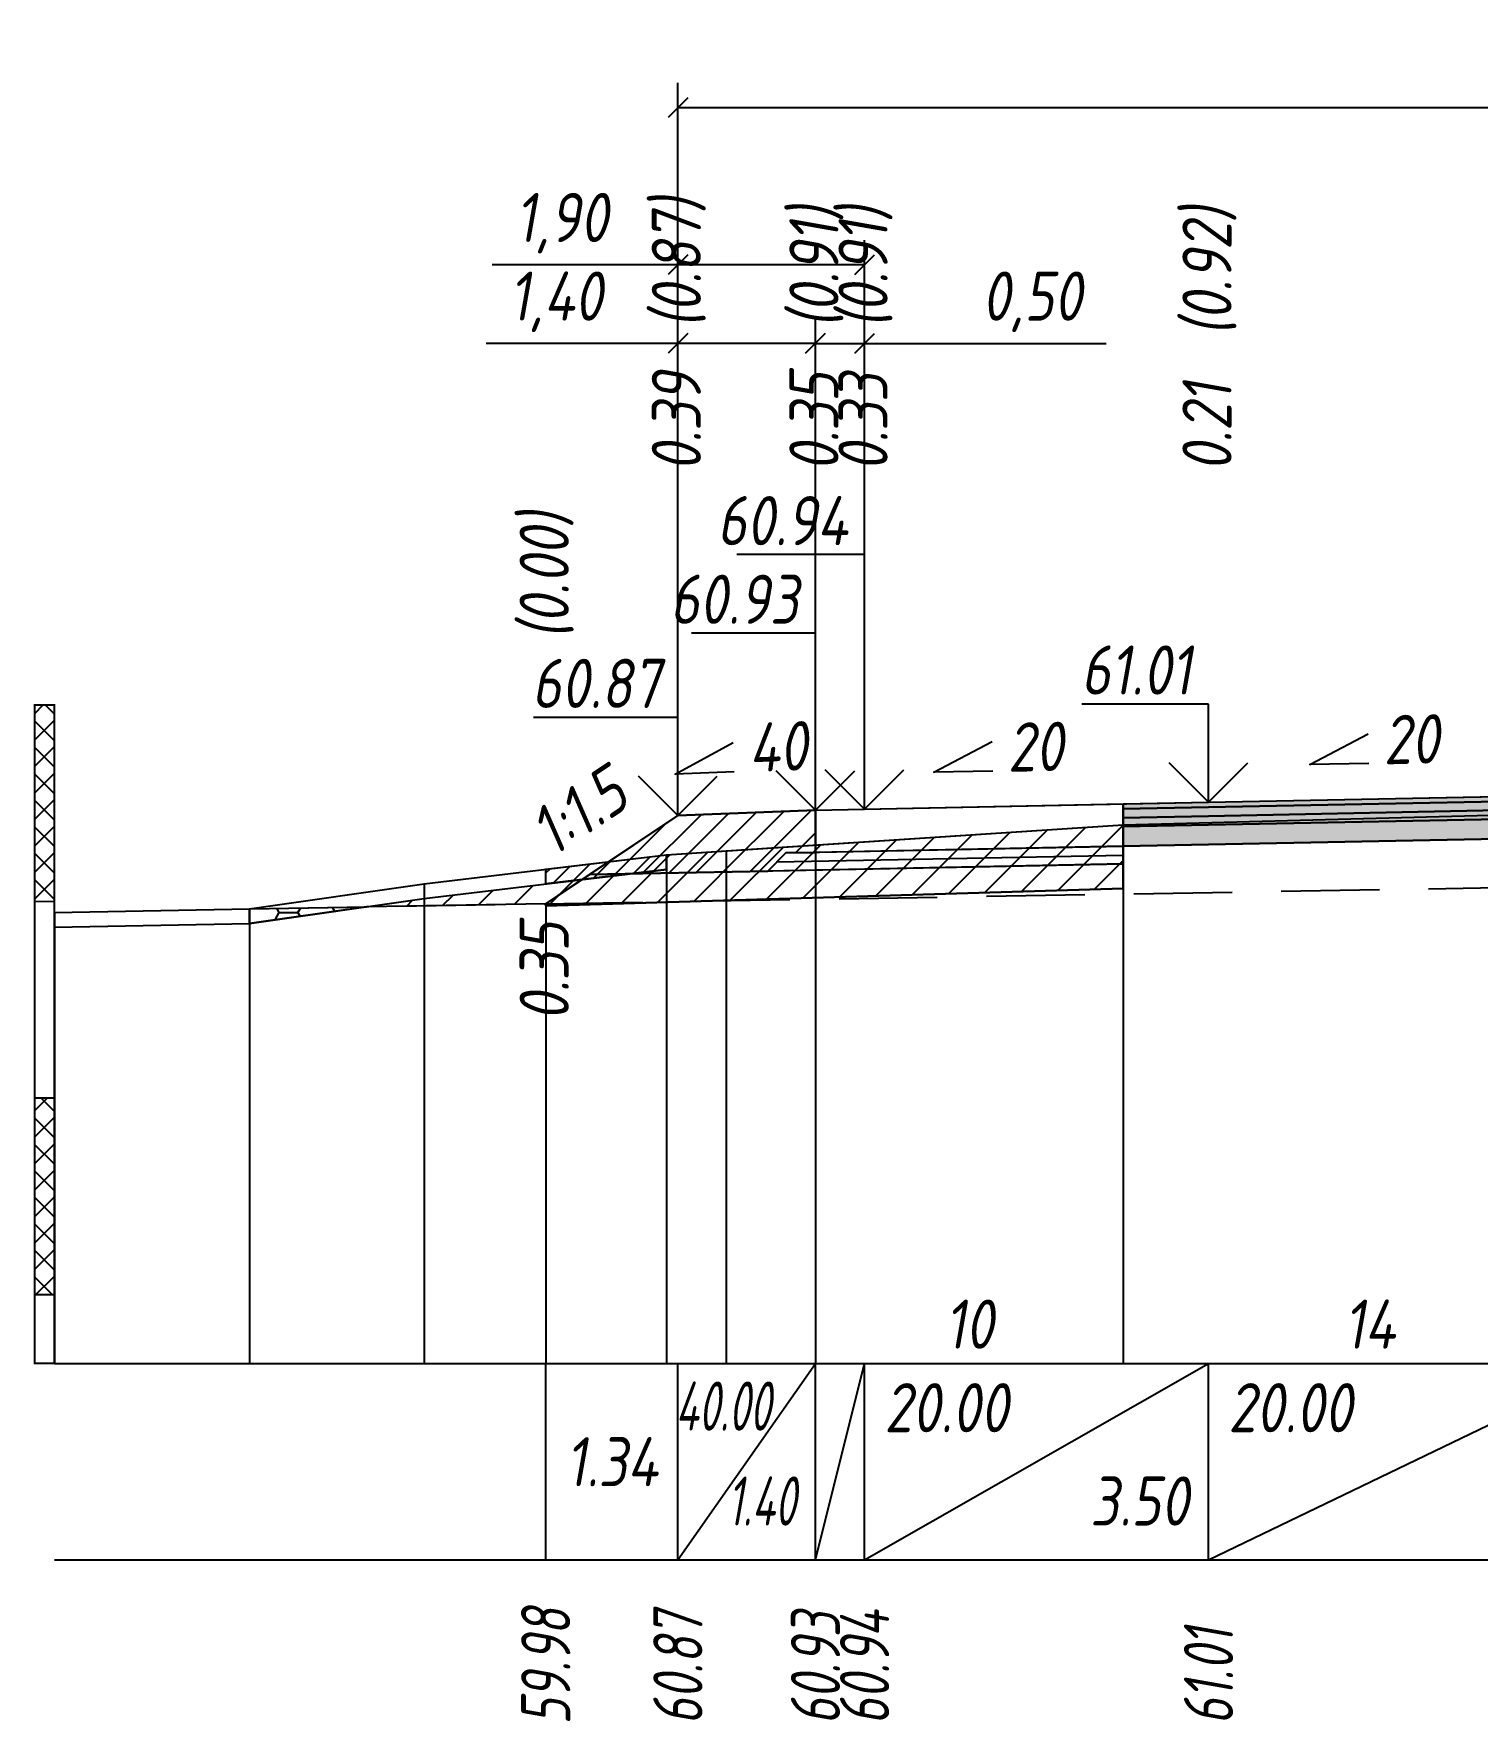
# Model space of a CAD drawing. Extents: x -717 to 1451, y -133302 to 233.
# Drawn here: x 78.9 to 152.4, y -54317.2 to -54231.3 of the extents above; entities that cross this region are included whole.
import ezdxf
from ezdxf.enums import TextEntityAlignment as Align

# ---------------------------------------------------------------- set-up
doc = ezdxf.new("R2010")
doc.units = 0
doc.linetypes.add('штриховая', pattern=[0.75, 0.5, -0.25])
for name, color, linetype in [('Интерполированный поперечник', 2, 'Continuous'), ('Код_514', 1, 'Continuous'), ('Контур_0', 7, 'Continuous'), ('Контур_2521', 7, 'Continuous'), ('Контур_2564', 7, 'Continuous'), ('Контур_2660', 7, 'Continuous'), ('Контур_2665', 7, 'Continuous'), ('Контур_400', 7, 'Continuous'), ('Контур_508', 7, 'Continuous'), ('Контур_512', 7, 'Continuous'), ('Контур_513', 7, 'Continuous'), ('Контур_818', 7, 'Continuous'), ('Красный поперечник', 1, 'Continuous'), ('Линейка абсолютных высот', 7, 'Continuous'), ('Объём_2501', 7, 'Continuous'), ('Объём_2564', 7, 'Continuous'), ('Объём_2650', 7, 'Continuous'), ('Объём_2660', 7, 'Continuous'), ('Объём_2661', 7, 'Continuous'), ('Объём_2665', 7, 'Continuous'), ('Объём_2666', 7, 'Continuous'), ('Объём_2667', 7, 'Continuous'), ('Объём_2668', 7, 'Continuous'), ('Объём_2669', 7, 'Continuous'), ('Объём_2675', 7, 'Continuous'), ('Объём_2753', 7, 'Continuous'), ('Откосы', 7, 'Continuous'), ('Отметки покрытия', 7, 'Continuous'), ('Рабочие отметки', 7, 'Continuous'), ('Рабочие отметки доп.', 7, 'Continuous'), ('Слои выравнивания', 7, 'Continuous'), ('Таблица', 7, 'Continuous'), ('Уклоны проезжей части', 7, 'Continuous'), ('Черный поперечник', 3, 'Continuous')]:
    doc.layers.add(name, color=color, linetype=linetype)
for name, color, linetype, true_color in [('Контур_2540', 2, 'Continuous', 0xffff00), ('Контур_2560', 2, 'Continuous', 0xffff00), ('Контур_2561', 7, 'Continuous', 0xff8040), ('Контур_2562', 3, 'Continuous', 0x00ff00), ('Контур_2563', 7, 'Continuous', 0xff8000), ('Контур_2570', 7, 'Continuous', 0x80ff00), ('Контур_2725', 7, 'Continuous', 0x323232), ('Контур_2736', 4, 'Continuous', 0x00ffff), ('Контур_2737', 4, 'Continuous', 0x00ffff), ('Контур_2738', 4, 'Continuous', 0x00ffff), ('Контур_2739', 4, 'Continuous', 0x00ffff), ('Контур_2741', 4, 'Continuous', 0x00ffff), ('Контур_2742', 4, 'Continuous', 0x00ffff), ('Контур_2743', 4, 'Continuous', 0x00ffff), ('Контур_2744', 7, 'Continuous', 0xa4ffff), ('Контур_2745', 7, 'Continuous', 0xa4ffff), ('Контур_2747', 4, 'Continuous', 0x00ffff), ('Контур_2748', 4, 'Continuous', 0x00ffff), ('Контур_2749', 4, 'Continuous', 0x00ffff), ('Контур_2750', 4, 'Continuous', 0x00ffff), ('Контур_2751', 4, 'Continuous', 0x00ffff), ('Контур_2752', 4, 'Continuous', 0x00ffff), ('Контур_2760', 7, 'Continuous', 0x323232), ('Контур_2761', 7, 'Continuous', 0x323232), ('Контур_2762', 7, 'Continuous', 0x323232), ('Контур_2763', 7, 'Continuous', 0x323232), ('Контур_402', 7, 'Continuous', 0xff6464), ('Контур_703', 4, 'Continuous', 0x00ffff), ('Контур_705', 4, 'Continuous', 0x00ffff), ('Контур_707', 4, 'Continuous', 0x00ffff), ('Контур_720', 131, 'Continuous', 0xaaffff), ('Объём_2500', 7, 'Continuous', 0xc0c0c0), ('Объём_2520', 7, 'Continuous', 0x80ffff), ('Объём_2540', 2, 'Continuous', 0xffff00), ('Объём_2560', 2, 'Continuous', 0xffff00), ('Объём_2561', 7, 'Continuous', 0xff8040), ('Объём_2562', 3, 'Continuous', 0x00ff00), ('Объём_2563', 7, 'Continuous', 0xff8000), ('Объём_2570', 7, 'Continuous', 0x80ff00), ('Объём_2600', 7, 'Continuous', 0x808000), ('Объём_2746', 2, 'Continuous', 0xffff00)]:
    doc.layers.add(name, color=color, linetype=linetype, true_color=true_color)
doc.styles.get("Standard").update_dxf_attribs({"font": 'txt', "height": 2.5})
doc.styles.add('М', font='romand.shx', dxfattribs={"width": 0.8, "oblique": 10, "height": 2.5})
doc.dimstyles.new('ISO-25', dxfattribs={"dimtxt": 2.5, "dimasz": 2.5, "dimexe": 1.25, "dimexo": 0.625, "dimtad": 1, "dimtxsty": 'Standard', "dimcen": 2.5, "dimadec": 0, "dimazin": 0, "dimtfac": 1, "dimtmove": 0, "dimatfit": 3, "dimfxl": 1, "dimarcsym": 0})
pattern_1 = [(45.0000013, (0, 0), (-0.67351924, 0.673519211), []), (135.0000003, (0, 0), (-0.673519222, -0.67351923), [])]

# ---------------------------------------------------------------- blocks, each defined once
blk = doc.blocks.new('_Oblique')
at = {"color": 0, "linetype": 'ByBlock', "lineweight": -2}
blk.add_line((-0.5, -0.5), (0.5, 0.5), dxfattribs=at)
blk = doc.blocks.new('*D1299')
at = {"color": 0, "lineweight": -2, "transparency": 16777216}
for p, q in [((111.724, -54270.562), (111.724, -54245.842)), ((118.724, -54270.282), (118.724, -54245.842)), ((111.724, -54247.092), (101.978, -54247.092)), ((118.724, -54247.092), (111.724, -54247.092))]:
    blk.add_line(p, q, dxfattribs=at)
at = {"layer": 'Defpoints', "color": 0, "transparency": 16777216}
for p in [(118.724, -54247.092), (118.724, -54270.907), (111.724, -54271.187)]:
    blk.add_point(p, dxfattribs=at)
at = {"color": 0, "lineweight": -2, "transparency": 16777216, "rotation": 180}
blk.add_blockref('_Oblique', (111.724, -54247.092), dxfattribs=at)
at = {"color": 0, "lineweight": -2, "transparency": 16777216}
blk.add_blockref('_Oblique', (118.724, -54247.092), dxfattribs=at)
at = {"color": 0, "transparency": 16777216, "insert": (105.518, -54244.979), "char_height": 2.5, "width": 8.75, "attachment_point": 5, "style": 'М'}
blk.add_mtext('1,40', dxfattribs=at)
blk = doc.blocks.new('*D1301')
at = {"color": 0, "lineweight": -2, "transparency": 16777216}
for p, q in [((118.724, -54270.282), (118.724, -54245.842)), ((121.224, -54270.232), (121.224, -54245.842)), ((118.724, -54247.092), (121.224, -54247.092)), ((121.224, -54247.092), (133.509, -54247.092))]:
    blk.add_line(p, q, dxfattribs=at)
at = {"layer": 'Defpoints', "color": 0, "transparency": 16777216}
for p in [(121.224, -54247.092), (118.724, -54270.907), (121.224, -54270.857)]:
    blk.add_point(p, dxfattribs=at)
at = {"color": 0, "lineweight": -2, "transparency": 16777216, "rotation": 180}
blk.add_blockref('_Oblique', (118.724, -54247.092), dxfattribs=at)
at = {"color": 0, "lineweight": -2, "transparency": 16777216}
blk.add_blockref('_Oblique', (121.224, -54247.092), dxfattribs=at)
at = {"color": 0, "transparency": 16777216, "insert": (129.747, -54244.979), "char_height": 2.5, "width": 9.16667, "attachment_point": 5, "style": 'М'}
blk.add_mtext('0,50', dxfattribs=at)
blk = doc.blocks.new('*D1304')
at = {"color": 0, "lineweight": -2, "transparency": 16777216}
for p, q in [((111.724, -54270.562), (111.724, -54241.842)), ((121.224, -54270.232), (121.224, -54241.842)), ((111.724, -54243.092), (102.277, -54243.092)), ((121.224, -54243.092), (111.724, -54243.092))]:
    blk.add_line(p, q, dxfattribs=at)
at = {"layer": 'Defpoints', "color": 0, "transparency": 16777216}
for p in [(121.224, -54243.092), (121.224, -54270.857), (111.724, -54271.187)]:
    blk.add_point(p, dxfattribs=at)
at = {"color": 0, "lineweight": -2, "transparency": 16777216, "rotation": 180}
blk.add_blockref('_Oblique', (111.724, -54243.092), dxfattribs=at)
at = {"color": 0, "lineweight": -2, "transparency": 16777216}
blk.add_blockref('_Oblique', (121.224, -54243.092), dxfattribs=at)
at = {"color": 0, "transparency": 16777216, "insert": (105.817, -54240.979), "char_height": 2.5, "width": 8.75, "attachment_point": 5, "style": 'М'}
blk.add_mtext('1,90', dxfattribs=at)
blk = doc.blocks.new('*D1305')
at = {"color": 0, "lineweight": -2, "transparency": 16777216}
for p, q in [((111.724, -54270.562), (111.724, -54233.842)), ((207.224, -54270.562), (207.224, -54233.842)), ((111.724, -54235.092), (207.224, -54235.092))]:
    blk.add_line(p, q, dxfattribs=at)
at = {"layer": 'Defpoints', "color": 0, "transparency": 16777216}
for p in [(207.224, -54235.092), (111.724, -54271.187), (207.224, -54271.187)]:
    blk.add_point(p, dxfattribs=at)
at = {"color": 0, "lineweight": -2, "transparency": 16777216, "rotation": 180}
blk.add_blockref('_Oblique', (111.724, -54235.092), dxfattribs=at)
at = {"color": 0, "lineweight": -2, "transparency": 16777216}
blk.add_blockref('_Oblique', (207.224, -54235.092), dxfattribs=at)
at = {"color": 0, "transparency": 16777216, "insert": (159.474, -54232.979), "char_height": 2.5, "width": 10.41667, "attachment_point": 5, "style": 'М'}
blk.add_mtext('19,10', dxfattribs=at)

msp = doc.modelspace()

# ---------------------------------------------------------------- hatches: boundary and pattern name
at = {"layer": 'Линейка абсолютных высот'}
h = msp.add_hatch(dxfattribs=at)
h.set_pattern_fill('ANSI37', scale=0.3, style=0)
h.set_pattern_definition(pattern_1)
h.paths.add_polyline_path([(80, -54275.493), (80, -54265.493), (79, -54265.493), (79, -54275.493)])
h = msp.add_hatch(dxfattribs=at)
h.set_pattern_fill('ANSI37', scale=0.3, style=0)
h.set_pattern_definition(pattern_1)
h.paths.add_polyline_path([(80, -54295.493), (80, -54285.493), (79, -54285.493), (79, -54295.493)])
at = {"layer": 'Объём_2563'}
h = msp.add_hatch(dxfattribs=at)
h.set_pattern_fill('ANSI31', color=256, scale=0.3)
h.paths.add_polyline_path([(111.724, -54271.124), (118.724, -54270.844), (118.724, -54272.994), (117.224, -54273.024), (116.306, -54273.943), (107.224, -54274.124)])
at = {"layer": 'Объём_2570'}
h = msp.add_hatch(dxfattribs=at)
h.set_pattern_fill('ANSI31', color=256, scale=0.2)
h.paths.add_polyline_path([(111.141, -54273.864), (105, -54274.6), (105, -54273.85), (111.141, -54273.114)])
at = {"layer": 'Объём_2600'}
h = msp.add_hatch(dxfattribs=at)
h.set_pattern_fill('ANSI31', color=6, scale=0.4)
h.paths.add_polyline_path([(114.184, -54272.918), (134.374, -54271.586), (134.374, -54274.832), (105, -54275.714), (105, -54275.607), (95.882, -54275.762), (98.821, -54275.342), (111.141, -54273.864), (111.141, -54273.114)])
h = msp.add_hatch(dxfattribs=at)
h.set_pattern_fill('HONEY', color=5, scale=0.3)
h.paths.add_polyline_path([(89.931, -54276.613), (89.931, -54275.863), (95.882, -54275.762)])
at = {"layer": 'Слои выравнивания'}
for color, points in [(2, [(134.374, -54270.531), (138.724, -54270.444), (154.331, -54270.132), (157.144, -54270.076), (159.474, -54270.029), (159.474, -54270.279), (157.144, -54270.326), (154.331, -54270.382), (138.724, -54270.694), (134.374, -54270.781)]), (3, [(134.374, -54270.781), (138.724, -54270.694), (154.331, -54270.382), (157.144, -54270.326), (159.474, -54270.279), (159.474, -54270.729), (157.144, -54270.776), (154.331, -54270.832), (138.724, -54271.144), (134.374, -54271.231)]), (4, [(134.374, -54271.231), (138.724, -54271.144), (154.331, -54270.832), (157.144, -54270.776), (159.474, -54270.729), (159.474, -54271.179), (157.144, -54271.226), (154.331, -54271.282), (138.724, -54271.594), (134.374, -54271.681)]), (5, [(134.374, -54271.681), (138.724, -54271.594), (154.331, -54271.282), (157.144, -54271.226), (159.474, -54271.179), (159.474, -54272.179), (157.144, -54272.226), (154.331, -54272.282), (138.724, -54272.594), (134.374, -54272.681)])]:
    msp.add_hatch(color=color, dxfattribs=at).paths.add_polyline_path(points)

# ---------------------------------------------------------------- linework, layer by layer
at = {"layer": 'Интерполированный поперечник', "linetype": 'штриховая', "ltscale": 10, "flags": 128}
msp.add_lwpolyline([(89.931, -54275.863), (209.799, -54273.83)], dxfattribs=at)
at = {"layer": 'Код_514'}
for p, q in [((105, -54309), (105, -54299)), ((111.724, -54309), (111.724, -54299)), ((111.724, -54309), (118.724, -54299)), ((118.724, -54309), (118.724, -54299)), ((118.724, -54309), (121.224, -54299)), ((121.224, -54309), (121.224, -54299)), ((121.224, -54309), (138.724, -54299)), ((138.724, -54309), (138.724, -54299)), ((138.724, -54309), (159.474, -54299))]:
    msp.add_line(p, q, dxfattribs=at)
at = {"layer": 'Контур_0', "flags": 128}
for points in [[(121.224, -54272.944), (118.724, -54272.994), (118.724, -54270.844), (134.374, -54270.531), (134.374, -54272.681), (121.224, -54272.944), (121.224, -54272.944)], [(111.724, -54271.124), (105, -54275.607), (105, -54275.607), (105, -54275.607), (105, -54275.607), (105, -54275.607), (105, -54275.607), (105, -54275.607), (105, -54275.607), (105, -54275.607), (105, -54275.607), (105, -54275.607), (105, -54275.607), (105, -54275.607), (105, -54275.607), (105, -54275.607)], [(111.724, -54271.124), (105, -54275.607), (105, -54275.607), (105, -54275.607), (105, -54275.607), (105, -54275.607), (105, -54275.607), (105, -54275.607), (105, -54275.607), (105, -54275.607), (105, -54275.607), (105, -54275.607), (105, -54275.607), (105, -54275.607), (105, -54275.607), (105, -54275.607), (105, -54275.607), (105, -54275.607), (105, -54275.607), (105, -54275.607), (105, -54275.607), (105, -54275.607), (105, -54275.607), (105, -54275.607), (105, -54275.607), (105, -54275.607), (105, -54275.607), (105, -54275.607), (105, -54275.607), (105, -54275.607)], [(117.224, -54273.024), (134.374, -54272.681), (134.374, -54273.581), (116.306, -54273.943), (117.224, -54273.024), (117.224, -54273.024)], [(107.224, -54274.124), (116.306, -54273.943), (117.224, -54273.024), (118.724, -54272.994)]]:
    msp.add_lwpolyline(points, dxfattribs=at)
at = {"layer": 'Контур_2521', "color": 250, "flags": 128}
msp.add_lwpolyline([(116.765, -54273.483), (134.374, -54273.131)], dxfattribs=at)
at = {"layer": 'Контур_2540', "flags": 128}
msp.add_lwpolyline([(107.224, -54274.124), (134.374, -54273.581), (134.374, -54274.832), (105, -54275.714), (105, -54275.607), (107.224, -54274.124), (107.224, -54274.124)], dxfattribs=at)
at = {"layer": 'Контур_2560', "flags": 128}
msp.add_lwpolyline([(111.724, -54271.124), (111.724, -54271.124), (111.724, -54271.124), (118.724, -54270.844)], dxfattribs=at)
at = {"layer": 'Контур_2561', "flags": 128}
msp.add_lwpolyline([(118.724, -54270.844), (118.724, -54270.844), (111.724, -54271.124), (111.724, -54271.124), (118.724, -54270.844)], dxfattribs=at)
at = {"layer": 'Контур_2562', "flags": 128}
msp.add_lwpolyline([(111.724, -54271.124), (111.724, -54271.124), (111.724, -54271.124), (111.724, -54271.124), (111.724, -54271.124)], dxfattribs=at)
at = {"layer": 'Контур_2563', "flags": 128}
msp.add_lwpolyline([(111.724, -54271.124), (118.724, -54270.844), (118.724, -54272.994), (117.224, -54273.024), (116.306, -54273.943), (107.224, -54274.124), (111.724, -54271.124), (111.724, -54271.124)], dxfattribs=at)
at = {"layer": 'Контур_2564', "flags": 128}
msp.add_lwpolyline([(111.724, -54271.124), (118.724, -54270.844)], dxfattribs=at)
at = {"layer": 'Контур_2570', "flags": 128}
msp.add_lwpolyline([(80, -54276.803), (89.931, -54276.613), (89.931, -54276.613), (98.821, -54275.342), (111.141, -54273.864), (111.141, -54273.114), (114.184, -54272.918), (134.374, -54271.586), (154.331, -54271.073), (157.144, -54271.011), (159.474, -54271.022), (175.3, -54271.096), (178.441, -54271.142), (181.293, -54271.323), (200.8, -54272.292), (200.8, -54273.042), (207.675, -54274.192), (209.799, -54274.58), (209.799, -54274.58), (210.586, -54274.466), (244.91, -54272.188), (244.918, -54272.188), (255.995, -54272.104)], dxfattribs=at)
at = {"layer": 'Контур_2660', "flags": 128}
msp.add_lwpolyline([(105, -54275.714), (134.374, -54274.832)], dxfattribs=at)
at = {"layer": 'Контур_2665', "flags": 128}
msp.add_lwpolyline([(111.724, -54271.124), (111.724, -54271.124)], dxfattribs=at)
at = {"layer": 'Контур_2725', "flags": 128}
msp.add_lwpolyline([(134.374, -54272.681), (138.724, -54272.594), (154.331, -54272.282), (157.144, -54272.226), (159.474, -54272.179), (175.3, -54272.496), (178.441, -54272.559)], dxfattribs=at)
at = {"layer": 'Контур_2736', "flags": 128}
msp.add_lwpolyline([(111.724, -54271.124), (105, -54275.607)], dxfattribs=at)
at = {"layer": 'Контур_2737', "flags": 128}
msp.add_lwpolyline([(105, -54275.607), (105, -54275.607)], dxfattribs=at)
at = {"layer": 'Контур_2738', "flags": 128}
msp.add_lwpolyline([(105, -54275.607), (105, -54275.607)], dxfattribs=at)
at = {"layer": 'Контур_2739', "flags": 128}
msp.add_lwpolyline([(105, -54275.607), (105, -54275.607)], dxfattribs=at)
at = {"layer": 'Контур_2741', "flags": 128}
msp.add_lwpolyline([(105, -54275.607), (105, -54275.607)], dxfattribs=at)
at = {"layer": 'Контур_2742', "flags": 128}
msp.add_lwpolyline([(105, -54275.607), (105, -54275.607)], dxfattribs=at)
at = {"layer": 'Контур_2743', "flags": 128}
msp.add_lwpolyline([(105, -54275.607), (105, -54275.607)], dxfattribs=at)
at = {"layer": 'Контур_2744', "flags": 128}
msp.add_lwpolyline([(105, -54275.607), (105, -54275.607)], dxfattribs=at)
msp.add_lwpolyline([(105, -54275.607), (105, -54275.607)], dxfattribs=at)
msp.add_lwpolyline([(105, -54275.607), (105, -54275.607)], dxfattribs=at)
msp.add_lwpolyline([(105, -54275.607), (105, -54275.607)], dxfattribs=at)
msp.add_lwpolyline([(105, -54275.607), (105, -54275.607)], dxfattribs=at)
msp.add_lwpolyline([(105, -54275.607), (105, -54275.607)], dxfattribs=at)
at = {"layer": 'Контур_2745', "flags": 128}
msp.add_lwpolyline([(105, -54275.607), (105, -54275.607)], dxfattribs=at)
msp.add_lwpolyline([(105, -54275.607), (105, -54275.607)], dxfattribs=at)
msp.add_lwpolyline([(105, -54275.607), (105, -54275.607)], dxfattribs=at)
msp.add_lwpolyline([(105, -54275.607), (105, -54275.607)], dxfattribs=at)
msp.add_lwpolyline([(105, -54275.607), (105, -54275.607)], dxfattribs=at)
msp.add_lwpolyline([(105, -54275.607), (105, -54275.607)], dxfattribs=at)
at = {"layer": 'Контур_2747', "flags": 128}
msp.add_lwpolyline([(105, -54275.607), (105, -54275.607)], dxfattribs=at)
at = {"layer": 'Контур_2748', "flags": 128}
msp.add_lwpolyline([(105, -54275.607), (105, -54275.607)], dxfattribs=at)
at = {"layer": 'Контур_2749', "flags": 128}
msp.add_lwpolyline([(105, -54275.607), (105, -54275.607)], dxfattribs=at)
at = {"layer": 'Контур_2750', "flags": 128}
msp.add_lwpolyline([(105, -54275.607), (105, -54275.607)], dxfattribs=at)
at = {"layer": 'Контур_2751', "flags": 128}
msp.add_lwpolyline([(105, -54275.607), (105, -54275.607)], dxfattribs=at)
at = {"layer": 'Контур_2752', "flags": 128}
msp.add_lwpolyline([(105, -54275.607), (105, -54275.607)], dxfattribs=at)
at = {"layer": 'Контур_2760', "flags": 128}
msp.add_lwpolyline([(134.374, -54270.531), (138.724, -54270.444), (154.331, -54270.132), (157.144, -54270.076), (159.474, -54270.029), (175.3, -54270.346), (178.441, -54270.409)], dxfattribs=at)
at = {"layer": 'Контур_2761', "flags": 128}
msp.add_lwpolyline([(134.374, -54270.781), (138.724, -54270.694), (154.331, -54270.382), (157.144, -54270.326), (159.474, -54270.279), (175.3, -54270.596), (178.441, -54270.659)], dxfattribs=at)
at = {"layer": 'Контур_2762', "flags": 128}
msp.add_lwpolyline([(134.374, -54271.231), (138.724, -54271.144), (154.331, -54270.832), (157.144, -54270.776), (159.474, -54270.729), (175.3, -54271.046), (178.441, -54271.109)], dxfattribs=at)
at = {"layer": 'Контур_2763', "flags": 128}
msp.add_lwpolyline([(134.374, -54271.681), (138.724, -54271.594), (154.331, -54271.282), (157.144, -54271.226), (159.474, -54271.179), (175.3, -54271.496), (178.441, -54271.559)], dxfattribs=at)
at = {"layer": 'Контур_400', "flags": 128}
msp.add_lwpolyline([(118.724, -54270.844), (121.224, -54270.794), (121.224, -54270.794), (121.224, -54270.794), (121.224, -54270.794), (121.224, -54270.794), (121.224, -54270.794), (138.724, -54270.444), (159.474, -54270.029)], dxfattribs=at)
at = {"layer": 'Контур_402', "flags": 128}
msp.add_lwpolyline([(105, -54275.714), (134.374, -54274.832), (134.374, -54272.681), (159.474, -54272.179), (178.441, -54272.559), (178.441, -54274.648), (214.116, -54275.719)], dxfattribs=at)
at = {"layer": 'Контур_508', "flags": 128}
msp.add_lwpolyline([(105, -54275.714), (134.374, -54274.832), (134.374, -54272.681), (159.474, -54272.179), (178.441, -54272.559), (178.441, -54274.648), (214.116, -54275.719), (219.038, -54279), (221.038, -54279), (230.995, -54272.362)], dxfattribs=at)
at = {"layer": 'Контур_512', "flags": 128}
msp.add_lwpolyline([(105, -54275.714), (134.374, -54274.832)], dxfattribs=at)
at = {"layer": 'Контур_513', "flags": 128}
msp.add_lwpolyline([(105, -54275.714), (134.374, -54274.832), (134.374, -54272.681), (159.474, -54272.179), (178.441, -54272.559), (178.441, -54274.648), (214.116, -54275.719), (219.038, -54279), (221.038, -54279), (230.995, -54272.362)], dxfattribs=at)
at = {"layer": 'Контур_703', "flags": 128}
for points in [[(111.724, -54271.124), (105, -54275.607)], [(105, -54275.607), (105, -54275.607)]]:
    msp.add_lwpolyline(points, dxfattribs=at)
at = {"layer": 'Контур_705', "flags": 128}
msp.add_lwpolyline([(105, -54275.607), (105, -54275.607)], dxfattribs=at)
at = {"layer": 'Контур_707', "flags": 128}
msp.add_lwpolyline([(105, -54275.607), (105, -54275.607)], dxfattribs=at)
at = {"layer": 'Контур_720', "flags": 128}
msp.add_lwpolyline([(105, -54275.607), (105, -54275.607)], dxfattribs=at)
at = {"layer": 'Контур_818', "flags": 128}
msp.add_lwpolyline([(105, -54274.6), (111.141, -54273.864), (111.141, -54273.114), (114.184, -54272.918), (134.374, -54271.586), (154.331, -54271.073), (157.144, -54271.011), (159.474, -54271.022), (175.3, -54271.096), (178.441, -54271.142), (181.293, -54271.323), (200.8, -54272.292), (200.8, -54273.042), (207.675, -54274.192), (209.799, -54274.58), (209.799, -54274.58), (210.586, -54274.466), (230.995, -54273.112)], dxfattribs=at)
at = {"layer": 'Красный поперечник'}
for p, q in [((138.724, -54270.444), (159.474, -54270.029)), ((111.724, -54271.124), (118.724, -54270.844)), ((118.724, -54270.844), (121.224, -54270.794)), ((121.224, -54270.794), (138.724, -54270.444)), ((105, -54275.607), (111.724, -54271.124)), ((134.374, -54274.832), (134.374, -54299)), ((105, -54275.714), (105, -54299))]:
    msp.add_line(p, q, dxfattribs=at)
at = {"layer": 'Линейка абсолютных высот', "color": 7, "const_width": 0.1, "flags": 128}
for points in [[(80, -54275.493), (80, -54265.493), (79, -54265.493), (79, -54275.493), (80, -54275.493)], [(80, -54285.493), (80, -54275.493), (79, -54275.493), (79, -54285.493), (80, -54285.493)], [(80, -54295.493), (80, -54285.493), (79, -54285.493), (79, -54295.493), (80, -54295.493)], [(80, -54299), (80, -54295.493), (79, -54295.493), (79, -54299), (80, -54299)]]:
    msp.add_lwpolyline(points, dxfattribs=at)
at = {"layer": 'Объём_2500', "flags": 128}
msp.add_lwpolyline([(121.224, -54272.944), (118.724, -54272.994), (118.724, -54270.844), (134.374, -54270.531), (134.374, -54272.681), (121.224, -54272.944), (121.224, -54272.944)], dxfattribs=at)
at = {"layer": 'Объём_2501', "flags": 128}
msp.add_lwpolyline([(118.724, -54270.844), (121.224, -54270.794), (121.224, -54270.794), (121.224, -54270.794), (121.224, -54270.794), (121.224, -54270.794), (121.224, -54270.794), (138.724, -54270.444), (159.474, -54270.029)], dxfattribs=at)
at = {"layer": 'Объём_2520', "color": 250, "flags": 128}
msp.add_lwpolyline([(117.224, -54273.024), (134.374, -54272.681), (134.374, -54273.581), (116.306, -54273.943), (117.224, -54273.024), (117.224, -54273.024)], dxfattribs=at)
at = {"layer": 'Объём_2540', "flags": 128}
msp.add_lwpolyline([(107.224, -54274.124), (134.374, -54273.581), (134.374, -54274.832), (105, -54275.714), (105, -54275.607), (107.224, -54274.124), (107.224, -54274.124)], dxfattribs=at)
at = {"layer": 'Объём_2560', "flags": 128}
msp.add_lwpolyline([(111.724, -54271.124), (111.724, -54271.124), (111.724, -54271.124), (118.724, -54270.844)], dxfattribs=at)
at = {"layer": 'Объём_2561', "flags": 128}
msp.add_lwpolyline([(118.724, -54270.844), (118.724, -54270.844), (111.724, -54271.124), (111.724, -54271.124), (118.724, -54270.844)], dxfattribs=at)
at = {"layer": 'Объём_2562', "flags": 128}
msp.add_lwpolyline([(111.724, -54271.124), (111.724, -54271.124), (111.724, -54271.124), (111.724, -54271.124), (111.724, -54271.124)], dxfattribs=at)
at = {"layer": 'Объём_2563', "color": 250, "flags": 128}
msp.add_lwpolyline([(111.724, -54271.124), (118.724, -54270.844), (118.724, -54272.994), (117.224, -54273.024), (116.306, -54273.943), (107.224, -54274.124), (111.724, -54271.124), (111.724, -54271.124)], dxfattribs=at)
at = {"layer": 'Объём_2564', "flags": 128}
msp.add_lwpolyline([(111.724, -54271.124), (118.724, -54270.844)], dxfattribs=at)
at = {"layer": 'Объём_2570', "flags": 128}
msp.add_lwpolyline([(111.141, -54273.864), (105, -54274.6), (105, -54273.85), (111.141, -54273.114), (111.141, -54273.864), (111.141, -54273.864)], dxfattribs=at)
at = {"layer": 'Объём_2600', "color": 5, "flags": 128}
msp.add_lwpolyline([(89.931, -54276.613), (89.931, -54275.863), (95.882, -54275.762), (89.931, -54276.613), (89.931, -54276.613)], dxfattribs=at)
at = {"layer": 'Объём_2650', "color": 6, "flags": 128}
msp.add_lwpolyline([(114.184, -54272.918), (134.374, -54271.586), (134.374, -54274.832), (105, -54275.714), (105, -54275.607), (95.882, -54275.762), (98.821, -54275.342), (111.141, -54273.864), (111.141, -54273.114), (114.184, -54272.918), (114.184, -54272.918)], dxfattribs=at)
at = {"layer": 'Объём_2660', "flags": 128}
msp.add_lwpolyline([(105, -54275.714), (134.374, -54274.832)], dxfattribs=at)
at = {"layer": 'Объём_2661', "flags": 128}
msp.add_lwpolyline([(111.724, -54271.124), (105, -54275.607)], dxfattribs=at)
at = {"layer": 'Объём_2665', "flags": 128}
msp.add_lwpolyline([(111.724, -54271.124), (111.724, -54271.124)], dxfattribs=at)
at = {"layer": 'Объём_2666', "flags": 128}
msp.add_lwpolyline([(111.724, -54271.124), (105, -54275.607)], dxfattribs=at)
at = {"layer": 'Объём_2667', "flags": 128}
msp.add_lwpolyline([(105, -54275.607), (105, -54275.607)], dxfattribs=at)
msp.add_lwpolyline([(105, -54275.607), (105, -54275.607)], dxfattribs=at)
at = {"layer": 'Объём_2668', "flags": 128}
msp.add_lwpolyline([(105, -54275.607), (105, -54275.607)], dxfattribs=at)
msp.add_lwpolyline([(105, -54275.607), (105, -54275.607)], dxfattribs=at)
at = {"layer": 'Объём_2669', "flags": 128}
msp.add_lwpolyline([(105, -54275.607), (105, -54275.607)], dxfattribs=at)
msp.add_lwpolyline([(105, -54275.607), (105, -54275.607)], dxfattribs=at)
at = {"layer": 'Объём_2675', "flags": 128}
msp.add_lwpolyline([(105, -54275.607), (105, -54275.607)], dxfattribs=at)
msp.add_lwpolyline([(105, -54275.607), (105, -54275.607)], dxfattribs=at)
msp.add_lwpolyline([(105, -54275.607), (105, -54275.607)], dxfattribs=at)
msp.add_lwpolyline([(105, -54275.607), (105, -54275.607)], dxfattribs=at)
msp.add_lwpolyline([(105, -54275.607), (105, -54275.607)], dxfattribs=at)
msp.add_lwpolyline([(105, -54275.607), (105, -54275.607)], dxfattribs=at)
msp.add_lwpolyline([(105, -54275.607), (105, -54275.607)], dxfattribs=at)
msp.add_lwpolyline([(105, -54275.607), (105, -54275.607)], dxfattribs=at)
msp.add_lwpolyline([(105, -54275.607), (105, -54275.607)], dxfattribs=at)
msp.add_lwpolyline([(105, -54275.607), (105, -54275.607)], dxfattribs=at)
msp.add_lwpolyline([(105, -54275.607), (105, -54275.607)], dxfattribs=at)
msp.add_lwpolyline([(105, -54275.607), (105, -54275.607)], dxfattribs=at)
at = {"layer": 'Объём_2746', "flags": 128}
msp.add_lwpolyline([(134.374, -54274.832), (105, -54275.714), (105, -54275.607), (106.841, -54274.38), (111.141, -54273.864), (111.141, -54273.114), (134.374, -54271.586), (134.374, -54274.832), (134.374, -54274.832)], dxfattribs=at)
at = {"layer": 'Объём_2753', "flags": 128}
msp.add_lwpolyline([(134.374, -54270.531), (134.374, -54270.531)], dxfattribs=at)
at = {"layer": 'Откосы', "color": 1, "flags": 128}
for points in [[(114.593, -54268.896), (111.595, -54269.016), (114.533, -54267.397)], [(127.749, -54268.853), (124.749, -54268.913), (127.719, -54267.353)], [(146.874, -54268.47), (143.874, -54268.53), (146.844, -54266.97)]]:
    msp.add_lwpolyline(points, dxfattribs=at)
at = {"layer": 'Отметки покрытия', "color": 1}
for p, q in [((121.224, -54257.844), (114.724, -54257.844)), ((121.224, -54270.794), (121.224, -54257.844)), ((118.724, -54261.844), (112.424, -54261.844)), ((118.724, -54270.844), (118.724, -54261.844)), ((138.724, -54265.444), (132.274, -54265.444)), ((138.724, -54270.444), (138.724, -54265.444)), ((111.724, -54266.124), (104.374, -54266.124)), ((111.724, -54271.124), (111.724, -54266.124)), ((111.724, -54271.124), (109.724, -54269.124)), ((111.724, -54271.124), (113.724, -54269.124)), ((118.724, -54270.844), (116.724, -54268.844)), ((118.724, -54270.844), (120.724, -54268.844)), ((121.224, -54270.794), (119.224, -54268.794)), ((121.224, -54270.794), (123.224, -54268.794)), ((138.724, -54270.444), (136.724, -54268.444)), ((138.724, -54270.444), (140.724, -54268.444))]:
    msp.add_line(p, q, dxfattribs=at)
at = {"layer": 'Слои выравнивания'}
for p, q in [((118.724, -54270.844), (118.724, -54299)), ((134.374, -54270.531), (134.374, -54299))]:
    msp.add_line(p, q, dxfattribs=at)
at = {"layer": 'Слои выравнивания', "color": 2, "flags": 128}
msp.add_lwpolyline([(134.374, -54270.531), (138.724, -54270.444), (154.331, -54270.132), (157.144, -54270.076), (159.474, -54270.029), (159.474, -54270.279), (157.144, -54270.326), (154.331, -54270.382), (138.724, -54270.694), (134.374, -54270.781)], close=True, dxfattribs=at)
at = {"layer": 'Слои выравнивания', "color": 3, "flags": 128}
msp.add_lwpolyline([(134.374, -54270.781), (138.724, -54270.694), (154.331, -54270.382), (157.144, -54270.326), (159.474, -54270.279), (159.474, -54270.729), (157.144, -54270.776), (154.331, -54270.832), (138.724, -54271.144), (134.374, -54271.231)], close=True, dxfattribs=at)
at = {"layer": 'Слои выравнивания', "color": 4, "flags": 128}
msp.add_lwpolyline([(134.374, -54271.231), (138.724, -54271.144), (154.331, -54270.832), (157.144, -54270.776), (159.474, -54270.729), (159.474, -54271.179), (157.144, -54271.226), (154.331, -54271.282), (138.724, -54271.594), (134.374, -54271.681)], close=True, dxfattribs=at)
at = {"layer": 'Слои выравнивания', "color": 5, "flags": 128}
msp.add_lwpolyline([(134.374, -54271.681), (138.724, -54271.594), (154.331, -54271.282), (157.144, -54271.226), (159.474, -54271.179), (159.474, -54272.179), (157.144, -54272.226), (154.331, -54272.282), (138.724, -54272.594), (134.374, -54272.681)], close=True, dxfattribs=at)
at = {"layer": 'Таблица'}
for p, q in [((80, -54299), (255.995, -54299)), ((80, -54309), (255.995, -54309))]:
    msp.add_line(p, q, dxfattribs=at)
at = {"layer": 'Черный поперечник', "color": 7}
for p, q in [((134.374, -54271.586), (134.374, -54299)), ((111.141, -54273.114), (111.141, -54299)), ((114.184, -54272.918), (114.184, -54299)), ((98.821, -54274.592), (98.821, -54299)), ((80, -54276.053), (80, -54299)), ((89.931, -54275.863), (89.931, -54299))]:
    msp.add_line(p, q, dxfattribs=at)
at = {"layer": 'Черный поперечник', "flags": 128}
msp.add_lwpolyline([(80, -54276.053), (89.931, -54275.863), (98.821, -54274.592), (111.141, -54273.114), (114.184, -54272.918), (134.374, -54271.586), (154.331, -54271.073), (157.144, -54271.011), (159.474, -54271.022), (175.3, -54271.096), (178.441, -54271.142), (181.293, -54271.323), (200.8, -54272.292), (207.675, -54273.442), (209.799, -54273.83), (210.586, -54273.716), (244.91, -54271.438), (244.918, -54271.438), (255.995, -54271.354)], dxfattribs=at)

# ---------------------------------------------------------------- texts
at = {"layer": 'Код_514', "style": 'М', "oblique": 10}
for s, width, p in [('40.00', 0.6, (111.595, -54299.919)), ('20.00', 0.8, (122.224, -54300)), ('20.00', 0.8, (139.724, -54300))]:
    msp.add_text(s, height=2.5, dxfattribs=dict(at, width=width)).set_placement(p, align=Align.TOP_LEFT)
at = {"layer": 'Код_514', "style": 'М', "oblique": 10, "width": 0.8}
msp.add_text('1.34', height=2.5, dxfattribs=at).set_placement((108.362, -54304), align=Align.MIDDLE_CENTER)
at = {"layer": 'Код_514', "style": 'М', "oblique": 10}
for s, width, p in [('1.40', 0.6, (117.724, -54308)), ('3.50', 0.8, (137.724, -54308))]:
    msp.add_text(s, height=2.5, dxfattribs=dict(at, width=width)).set_placement(p, align=Align.BOTTOM_RIGHT)
at = {"layer": 'Код_514', "style": 'М', "oblique": 10, "width": 0.7}
for s, p in [('59.98', (105, -54317.382)), ('60.87', (111.724, -54317.382)), ('60.93', (118.724, -54317.382)), ('60.94', (121.224, -54317.382)), ('61.01', (138.724, -54317.382))]:
    msp.add_text(s, height=2.5, rotation=90, dxfattribs=at).set_placement(p, align=Align.MIDDLE_LEFT)
at = {"layer": 'Отметки покрытия', "color": 1, "style": 'М', "oblique": 10, "width": 0.8}
for s, p in [('60.94', (120.365, -54258.113)), ('60.93', (117.865, -54262.113)), ('60.87', (110.865, -54266.393)), ('61.01', (137.865, -54265.713))]:
    msp.add_text(s, height=2.5, dxfattribs=at).set_placement(p, align=Align.BOTTOM_RIGHT)
at = {"layer": 'Рабочие отметки', "color": 1, "style": 'М', "oblique": 10, "width": 0.8}
for s, p in [('0.39', (111.646, -54253.594)), ('0.35', (118.646, -54253.594)), ('0.33', (121.146, -54253.594)), ('0.21', (138.646, -54253.594))]:
    msp.add_text(s, height=2.5, rotation=90, dxfattribs=at).set_placement(p, align=Align.MIDDLE_LEFT)
msp.add_text('0.35', height=2.5, rotation=90, dxfattribs=at).set_placement((104.922, -54276.538), align=Align.MIDDLE_RIGHT)
at = {"layer": 'Рабочие отметки доп.', "color": 1, "style": 'М', "oblique": 10, "width": 0.8}
for s, p in [('(0.87)', (111.646, -54246.294)), ('(0.91)', (118.646, -54246.294)), ('(0.91)', (121.146, -54246.294)), ('(0.92)', (138.646, -54246.694)), ('(0.00)', (104.922, -54262.127))]:
    msp.add_text(s, height=2.5, rotation=90, dxfattribs=at).set_placement(p, align=Align.MIDDLE_LEFT)
at = {"layer": 'Слои выравнивания', "style": 'М', "oblique": 10, "width": 0.8}
for s, p in [('10', (126.549, -54299)), ('14', (146.924, -54299))]:
    msp.add_text(s, height=2.5, dxfattribs=at).set_placement(p, align=Align.BOTTOM_CENTER)
at = {"layer": 'Уклоны проезжей части', "color": 1, "style": 'М', "oblique": 10, "width": 0.8}
for s, rotation, p in [('40', 2.29061, (116.897, -54269.612)), ('20', 1.14576, (129.954, -54269.619)), ('20', 1.14576, (149.079, -54269.237)), ('1:1.5', 33.69007, (107.807, -54272.534))]:
    msp.add_text(s, height=2.5, rotation=rotation, dxfattribs=at).set_placement(p, align=Align.BOTTOM_CENTER)

# ---------------------------------------------------------------- dimensions: what is measured, and where the dimension line sits
at = {"color": 5}
dim = msp.add_linear_dim(base=(207.224, -54235.092), p1=(111.724, -54271.187), p2=(207.224, -54271.187), angle=180, dimstyle='ISO-25', override={"dimasz": 1, "dimlfac": 0.2, "dimzin": 0, "dimtxsty": 'М', "dimblk1": 'Oblique', "dimblk2": 'Oblique', "dimsah": 1}, dxfattribs=at)
dim.commit()
dim.dimension.update_dxf_attribs({"geometry": '*D1305', "text_midpoint": (159.474, -54232.979)})
for base, p1, p2, picture, middle in [((121.224, -54243.092), (111.724, -54271.187), (121.224, -54270.857), '*D1304', (105.817, -54243.092)), ((118.724, -54247.092), (111.724, -54271.187), (118.724, -54270.907), '*D1299', (105.518, -54247.092)), ((121.224, -54247.092), (118.724, -54270.907), (121.224, -54270.857), '*D1301', (129.747, -54247.092))]:
    dim = msp.add_linear_dim(base=base, p1=p1, p2=p2, angle=180, dimstyle='ISO-25', override={"dimasz": 1, "dimlfac": 0.2, "dimzin": 0, "dimtxsty": 'М', "dimblk1": 'Oblique', "dimblk2": 'Oblique', "dimsah": 1}, dxfattribs=at)
    dim.commit()
    dim.dimension.update_dxf_attribs({"geometry": picture, "text_midpoint": middle, "dimtype": 160})

doc.saveas('drawing.dxf')
